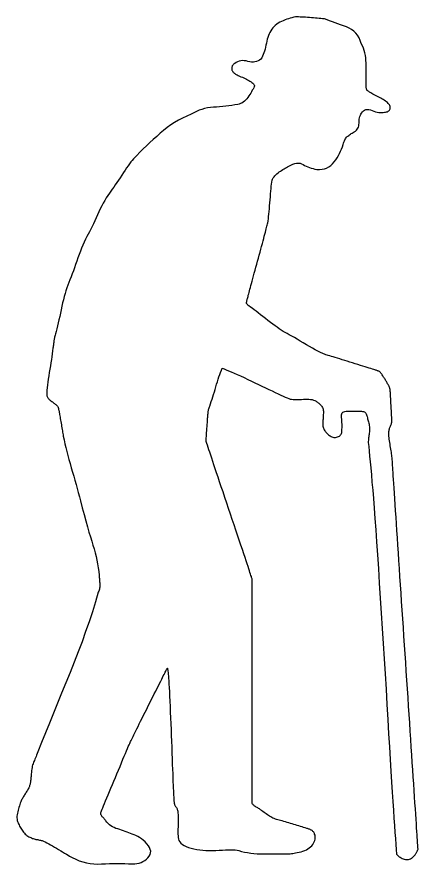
# Model space of a CAD drawing. Extents: x -1939 to 1679, y -719 to 928.
# Drawn here: x -94 to 679, y -707 to 928 of the extents above; entities that cross this region are included whole.
import ezdxf

# ---------------------------------------------------------------- set-up
doc = ezdxf.new("R2010")
doc.units = 0
doc.header["$LTSCALE"] = 20
doc.layers.add('_____1', color=7, linetype='CONTINUOUS')

msp = doc.modelspace()

# ---------------------------------------------------------------- linework, layer by layer
at = {"layer": '_____1', "color": 0, "linetype": 'CONTINUOUS', "flags": 128}
msp.add_lwpolyline([(497.9, 923.9), (494.8, 924.2), (491.6, 924.5), (488.3, 924.8), (484.8, 925.1), (481.3, 925.4), (477.6, 925.8), (473.9, 926.1), (470, 926.3), (466.1, 926.6), (462.3, 926.9), (458.7, 927.1), (455.3, 927.3), (451.9, 927.4), (448.7, 927.5), (445.6, 927.6), (442.7, 927.6), (442.7, 927.6), (442.7, 927.6), (439.3, 926.9), (436, 926.2), (432.7, 925.3), (429.3, 924.2), (426, 923.1), (422.6, 921.8), (419.3, 920.4), (415.9, 918.9), (412.6, 917.2), (409.5, 915.4), (406.6, 913.4), (403.9, 911.2), (401.4, 908.9), (399.1, 906.4), (396.9, 903.7), (395, 900.8), (395, 900.8), (395, 900.8), (393.5, 897.9), (392, 894.8), (390.7, 891.6), (389.5, 888.2), (388.4, 884.7), (387.5, 881), (386.6, 877.2), (385.9, 873.2), (385.1, 869.3), (384.2, 865.5), (383.2, 861.8), (382, 858.4), (380.7, 855.1), (379.2, 851.9), (377.6, 848.9), (375.9, 846.1), (375.9, 846.1), (375.9, 846.1), (373.3, 844.2), (370.6, 842.7), (367.7, 841.6), (364.7, 840.9), (361.6, 840.5), (358.2, 840.6), (354.8, 841), (351.2, 841.9), (347.6, 842.7), (344.1, 843.2), (340.7, 843.3), (337.5, 843), (334.3, 842.3), (331.3, 841.2), (328.4, 839.8), (325.6, 837.9), (325.6, 837.9), (325.6, 837.9), (324.4, 837.1), (323.4, 836.2), (322.4, 835.2), (321.7, 834.1), (321, 833), (320.5, 831.8), (320.2, 830.5), (320, 829.1), (320, 827.8), (320.1, 826.5), (320.3, 825.2), (320.8, 824.1), (321.3, 822.9), (322.1, 821.9), (323, 820.9), (324, 820), (324, 820), (324, 820), (324.8, 819.2), (325.8, 818.4), (327.1, 817.5), (328.6, 816.6), (330.5, 815.6), (332.6, 814.6), (335, 813.5), (337.7, 812.3), (340.4, 811.1), (343.1, 809.9), (345.7, 808.6), (348.1, 807.4), (350.5, 806.1), (352.8, 804.8), (355, 803.5), (357.1, 802.1), (358.9, 800.8), (360.5, 799.6), (361.8, 798.3), (362.7, 797.2), (363.3, 796.1), (363.7, 795), (363.7, 794), (363.4, 793.1), (363.4, 793.1), (363.4, 793.1), (362.2, 790.8), (361, 788.4), (359.6, 786), (358, 783.4), (356.4, 780.8), (354.6, 778.1), (352.8, 775.2), (350.8, 772.4), (348.7, 769.6), (346.5, 767.1), (344.2, 764.9), (341.8, 763.1), (339.4, 761.5), (336.8, 760.3), (334.2, 759.4), (331.4, 758.8), (331.4, 758.8), (331.4, 758.8), (325.7, 757.8), (319.9, 756.9), (314.1, 756.1), (308.3, 755.4), (302.5, 754.8), (296.6, 754.2), (290.8, 753.7), (284.9, 753.4), (279, 752.9), (273.3, 752), (267.7, 750.8), (262.3, 749.3), (256.9, 747.4), (251.7, 745.2), (246.6, 742.6), (241.6, 739.7), (241.6, 739.7), (241.6, 739.7), (233.3, 736.3), (225.3, 732.5), (217.5, 728.4), (209.9, 723.9), (202.5, 719.2), (195.4, 714.2), (188.5, 708.8), (181.8, 703.1), (175.3, 697.2), (168.8, 691.3), (162.3, 685.2), (155.9, 679.1), (149.5, 672.9), (143.1, 666.6), (136.8, 660.2), (130.5, 653.7), (130.5, 653.7), (130.5, 653.7), (128, 650.9), (125.5, 647.8), (122.9, 644.3), (120.1, 640.6), (117.2, 636.5), (114.3, 632.2), (111.2, 627.5), (108, 622.5), (104.7, 617.4), (101.6, 612.6), (98.5, 607.9), (95.5, 603.5), (92.6, 599.2), (89.7, 595.1), (86.9, 591.3), (84.2, 587.6), (84.2, 587.6), (84.2, 587.6), (81.2, 583), (78.2, 578.3), (75.3, 573.3), (72.4, 568.2), (69.5, 562.8), (66.7, 557.3), (64, 551.6), (61.2, 545.7), (58.5, 539.7), (55.9, 534), (53.3, 528.5), (50.7, 523.2), (48.1, 518.1), (45.6, 513.2), (43.1, 508.5), (40.6, 504), (40.6, 504), (40.6, 504), (38.1, 498.6), (35.5, 493.1), (33, 487.4), (30.6, 481.6), (28.2, 475.6), (25.8, 469.4), (23.5, 463), (21.3, 456.5), (19.1, 450), (16.9, 443.7), (14.7, 437.6), (12.5, 431.7), (10.3, 426), (8.2, 420.4), (6.1, 415), (4, 409.9), (4, 409.9), (4, 409.9), (2.2, 404.7), (0.5, 399.4), (-1.2, 393.8), (-2.8, 388), (-4.3, 382), (-5.9, 375.7), (-7.4, 369.2), (-8.8, 362.5), (-10.2, 355.7), (-11.6, 349.3), (-13, 343.1), (-14.4, 337.1), (-15.8, 331.5), (-17.1, 326), (-18.4, 320.9), (-19.8, 316), (-19.8, 316), (-19.8, 316), (-20.4, 313.7), (-21, 311.7), (-21.4, 309.7), (-21.9, 307.9), (-22.2, 306.2), (-22.5, 304.6), (-22.7, 303.2), (-22.9, 301.9), (-23, 300.6), (-23.2, 299.2), (-23.3, 297.7), (-23.6, 296.1), (-23.8, 294.3), (-24.1, 292.5), (-24.4, 290.5), (-24.8, 288.4), (-24.8, 288.4), (-24.8, 288.4), (-25.4, 283.1), (-26, 277.7), (-26.8, 272), (-27.6, 266.3), (-28.5, 260.3), (-29.5, 254.2), (-30.5, 247.9), (-31.7, 241.4), (-32.8, 235), (-33.8, 228.8), (-34.6, 223), (-35.3, 217.4), (-35.8, 212.2), (-36.2, 207.2), (-36.5, 202.5), (-36.6, 198.1), (-36.6, 198.1), (-36.6, 198.1), (-36.2, 196.7), (-35.8, 195.3), (-35.1, 194), (-34.3, 192.7), (-33.4, 191.4), (-32.3, 190.2), (-31.1, 189), (-29.8, 187.9), (-28.4, 186.8), (-27, 185.7), (-25.6, 184.7), (-24.3, 183.6), (-22.9, 182.6), (-21.7, 181.6), (-20.4, 180.6), (-19.2, 179.7), (-19.2, 179.7), (-19.2, 179.7), (-18.2, 178.9), (-17.3, 178.1), (-16.5, 177.2), (-15.8, 176.4), (-15.2, 175.4), (-14.8, 174.5), (-14.4, 173.5), (-14.1, 172.4), (-13.8, 171.3), (-13.6, 170.3), (-13.3, 169.1), (-13.1, 168), (-12.9, 166.8), (-12.6, 165.7), (-12.4, 164.5), (-12.2, 163.2), (-12.2, 163.2), (-12.2, 163.2), (-11.8, 160.7), (-11.3, 158), (-10.9, 155.3), (-10.4, 152.5), (-9.9, 149.7), (-9.5, 146.8), (-9, 143.8), (-8.4, 140.7), (-7.9, 137.7), (-7.4, 134.7), (-6.9, 131.8), (-6.5, 129), (-6, 126.2), (-5.6, 123.6), (-5.1, 121), (-4.7, 118.5), (-4.7, 118.5), (-4.7, 118.5), (-3.2, 111.3), (-1.5, 104), (0.2, 96.6), (2.1, 89.1), (4.1, 81.4), (6.2, 73.6), (8.4, 65.7), (10.8, 57.6), (13.2, 49.5), (15.5, 41.5), (17.8, 33.5), (20, 25.5), (22.2, 17.6), (24.3, 9.7), (26.4, 1.9), (28.4, -5.9), (28.4, -5.9), (28.4, -5.9), (32, -19.8), (35.5, -32.7), (38.7, -44.8), (41.8, -56), (44.7, -66.3), (47.5, -75.7), (50.1, -84.2), (52.5, -91.8), (54.7, -99), (56.7, -106.2), (58.5, -113.5), (60, -120.7), (61.4, -127.9), (62.6, -135.2), (63.5, -142.5), (64.2, -149.8), (64.2, -149.8), (64.2, -149.8), (64.5, -152), (64.7, -154.2), (64.8, -156.3), (65, -158.4), (65.2, -160.5), (65.4, -162.6), (65.5, -164.6), (65.7, -166.6), (65.7, -168.6), (65.7, -170.6), (65.5, -172.6), (65.2, -174.6), (64.8, -176.6), (64.3, -178.6), (63.6, -180.6), (62.8, -182.6), (62.8, -182.6), (62.8, -182.6), (57.2, -201.3), (51.3, -220.2), (45, -239.3), (38.4, -258.5), (31.4, -278), (24, -297.6), (16.3, -317.4), (8.3, -337.4), (0.1, -357.4), (-7.9, -377.1), (-15.8, -396.7), (-23.7, -415.9), (-31.4, -435), (-38.9, -453.8), (-46.4, -472.3), (-53.7, -490.7), (-53.7, -490.7), (-53.7, -490.7), (-54.9, -493.8), (-56.1, -496.8), (-57.2, -499.6), (-58.3, -502.2), (-59.3, -504.7), (-60.3, -507.1), (-61.2, -509.3), (-62.1, -511.3), (-63, -513.4), (-63.7, -515.7), (-64.4, -518.1), (-64.9, -520.8), (-65.4, -523.6), (-65.8, -526.7), (-66.1, -529.9), (-66.3, -533.3), (-66.3, -533.3), (-66.3, -533.3), (-66.5, -534.9), (-66.7, -536.5), (-66.9, -538.1), (-67, -539.7), (-67.2, -541.3), (-67.3, -543), (-67.5, -544.6), (-67.6, -546.3), (-67.8, -547.9), (-68, -549.6), (-68.3, -551.2), (-68.7, -552.7), (-69.1, -554.2), (-69.5, -555.7), (-70, -557.2), (-70.6, -558.6), (-70.6, -558.6), (-70.6, -558.6), (-71.4, -560.2), (-72.2, -561.8), (-73, -563.4), (-73.9, -565), (-74.9, -566.6), (-75.9, -568.3), (-76.9, -569.9), (-78.1, -571.6), (-79.2, -573.3), (-80.3, -575), (-81.3, -576.6), (-82.3, -578.3), (-83.2, -579.9), (-84.1, -581.5), (-85, -583.1), (-85.8, -584.7), (-85.8, -584.7), (-85.8, -584.7), (-86.7, -587.1), (-87.5, -589.6), (-88.4, -592.2), (-89.2, -594.9), (-90.1, -597.6), (-90.9, -600.4), (-91.7, -603.3), (-92.5, -606.2), (-93.2, -609.1), (-93.7, -612), (-93.9, -614.8), (-94, -617.5), (-93.8, -620.1), (-93.4, -622.7), (-92.8, -625.2), (-91.9, -627.6), (-91.9, -627.6), (-91.9, -627.6), (-91, -629.6), (-90, -631.6), (-88.9, -633.6), (-87.8, -635.5), (-86.6, -637.5), (-85.3, -639.5), (-84, -641.5), (-82.6, -643.6), (-81.2, -645.5), (-79.7, -647.3), (-78.1, -649), (-76.4, -650.5), (-74.7, -651.9), (-72.9, -653.1), (-71.1, -654.2), (-69.2, -655.2), (-69.2, -655.2), (-69.2, -655.2), (-67.5, -656), (-65.9, -656.7), (-64.2, -657.4), (-62.5, -658), (-60.9, -658.5), (-59.1, -659), (-57.4, -659.3), (-55.7, -659.6), (-54, -659.9), (-52.3, -660.2), (-50.6, -660.6), (-48.9, -660.9), (-47.3, -661.3), (-45.7, -661.7), (-44.1, -662.2), (-42.5, -662.6), (-42.5, -662.6), (-42.5, -662.6), (-39.4, -664.3), (-36.2, -666), (-32.8, -667.9), (-29.3, -669.9), (-25.6, -672), (-21.8, -674.2), (-17.9, -676.5), (-13.8, -679), (-9.7, -681.4), (-5.9, -683.7), (-2.2, -685.8), (1.2, -687.9), (4.4, -689.7), (7.3, -691.5), (10.1, -693.1), (12.6, -694.5), (12.6, -694.5), (12.6, -694.5), (19.3, -697.7), (26, -700.5), (32.9, -702.8), (39.9, -704.6), (47.1, -705.9), (54.3, -706.7), (61.7, -707), (69.2, -706.8), (76.7, -706.5), (84.2, -706.2), (91.7, -706.1), (99.1, -706), (106.5, -706), (113.8, -706.1), (121.1, -706.3), (128.4, -706.6), (128.4, -706.6), (128.4, -706.6), (132.9, -706.5), (137.3, -706), (141.4, -705.2), (145.3, -703.9), (148.9, -702.3), (152.3, -700.2), (155.5, -697.8), (158.5, -695), (161, -691.9), (162.7, -688.8), (163.6, -685.5), (163.7, -682.2), (163, -678.7), (161.6, -675.2), (159.3, -671.6), (156.3, -667.9), (152.9, -664.3), (149.4, -661.1), (146, -658.2), (142.4, -655.7), (138.9, -653.6), (135.3, -651.8), (131.6, -650.4), (128, -649.4), (128, -649.4), (128, -649.4), (124.8, -647.9), (121.5, -646.6), (118.2, -645.2), (114.8, -644), (111.3, -642.7), (107.7, -641.5), (104, -640.4), (100.3, -639.3), (96.7, -638.1), (93.2, -636.7), (90, -635.1), (87, -633.3), (84.3, -631.2), (81.8, -628.9), (79.5, -626.4), (77.4, -623.7), (77.4, -623.7), (77.4, -623.7), (76.7, -622.7), (75.9, -621.8), (75.1, -620.8), (74.3, -619.7), (73.4, -618.7), (72.5, -617.7), (71.5, -616.6), (70.5, -615.6), (69.6, -614.5), (68.8, -613.4), (68.2, -612.2), (67.8, -611.1), (67.6, -609.9), (67.6, -608.7), (67.7, -607.5), (68, -606.3), (68, -606.3), (68, -606.3), (68.9, -604.1), (70, -601.4), (71.4, -598.2), (73, -594.4), (74.8, -590), (76.8, -585), (79.2, -579.4), (81.7, -573.3), (84.4, -566.9), (87.1, -560.3), (89.9, -553.6), (92.8, -546.8), (95.7, -539.9), (98.6, -532.9), (101.6, -525.7), (104.6, -518.5), (107.6, -511.4), (110.3, -504.9), (112.8, -498.9), (115.1, -493.4), (117.2, -488.4), (119, -484), (120.6, -480.1), (122, -476.8), (122, -476.8), (122, -476.8), (122.6, -475.6), (123.3, -474.2), (124, -472.5), (125, -470.6), (126, -468.5), (127.1, -466.1), (128.4, -463.5), (129.8, -460.7), (131.3, -457.5), (133, -454), (134.9, -450.2), (137, -446), (139.3, -441.4), (141.8, -436.4), (144.4, -431.1), (147.3, -425.4), (150.2, -419.5), (153.2, -413.7), (156.1, -407.8), (159, -402), (162, -396.2), (164.9, -390.3), (167.8, -384.5), (170.7, -378.7), (173.6, -373.1), (176.2, -367.8), (178.7, -362.9), (180.9, -358.4), (183, -354.3), (184.9, -350.5), (186.6, -347.1), (188.1, -344.1), (189.5, -341.4), (190.7, -338.9), (191.8, -336.7), (192.9, -334.7), (193.7, -332.9), (194.5, -331.3), (195.2, -330), (195.7, -328.9), (195.7, -328.9), (195.7, -328.9), (195.9, -329.2), (196.1, -329.9), (196.4, -331.1), (196.7, -332.8), (196.9, -334.9), (197.2, -337.5), (197.5, -340.7), (197.9, -344.2), (198.2, -348.5), (198.6, -353.6), (199, -359.7), (199.3, -366.6), (199.8, -374.4), (200.2, -383.1), (200.6, -392.7), (201.1, -403.1), (201.5, -414.1), (202, -425.1), (202.4, -436.2), (202.9, -447.4), (203.3, -458.7), (203.8, -470.1), (204.2, -481.5), (204.6, -493), (205, -504.2), (205.4, -514.6), (205.8, -524.2), (206.1, -533), (206.4, -541.1), (206.7, -548.3), (207, -554.8), (207.2, -560.5), (207.5, -565.6), (207.7, -570.1), (207.9, -574.2), (208.1, -577.7), (208.2, -580.8), (208.4, -583.4), (208.5, -585.4), (208.7, -587), (208.7, -587), (208.7, -587), (208.8, -588.5), (209.1, -589.8), (209.4, -591.2), (209.8, -592.4), (210.3, -593.6), (210.9, -594.7), (211.6, -595.8), (212.4, -596.8), (213.2, -597.8), (213.9, -599), (214.5, -600.3), (215, -601.7), (215.4, -603.2), (215.8, -604.8), (216.1, -606.6), (216.3, -608.5), (216.3, -608.5), (216.3, -608.5), (216.5, -611.6), (216.7, -614.8), (216.8, -618), (216.9, -621.4), (216.8, -624.8), (216.8, -628.3), (216.6, -631.9), (216.4, -635.6), (216.2, -639.2), (216.1, -642.8), (216.2, -646.2), (216.3, -649.5), (216.5, -652.7), (216.8, -655.8), (217.3, -658.8), (217.8, -661.7), (217.8, -661.7), (217.8, -661.7), (219.7, -664.4), (222.1, -667), (225, -669.4), (228.4, -671.5), (232.3, -673.4), (236.6, -675.1), (241.5, -676.6), (246.9, -677.9), (252.6, -678.9), (258.3, -679.8), (264.3, -680.4), (270.3, -680.8), (276.4, -681), (282.7, -681), (289, -680.8), (295.5, -680.4), (301.8, -679.9), (307.7, -679.6), (313.1, -679.5), (318.1, -679.4), (322.5, -679.6), (326.6, -679.8), (330.2, -680.3), (333.3, -680.8), (333.3, -680.8), (333.3, -680.8), (338.9, -682.5), (344.6, -683.9), (350.4, -685), (356.5, -686), (362.7, -686.7), (369, -687.1), (375.5, -687.4), (382.2, -687.4), (388.8, -687.3), (395.3, -687.2), (401.7, -687.2), (407.8, -687.1), (413.8, -687.1), (419.7, -687.2), (425.4, -687.2), (430.9, -687.3), (430.9, -687.3), (430.9, -687.3), (432.8, -687.2), (435, -686.9), (437.4, -686.6), (440.1, -686.1), (443.1, -685.6), (446.3, -684.9), (449.7, -684.1), (453.4, -683.3), (457.1, -682.3), (460.6, -681), (463.8, -679.6), (466.7, -677.9), (469.4, -676), (471.9, -673.9), (474.1, -671.6), (476, -669.1), (477.6, -666.5), (479, -663.9), (479.9, -661.3), (480.6, -658.8), (480.8, -656.3), (480.8, -653.9), (480.4, -651.5), (479.7, -649.1), (479.7, -649.1), (479.7, -649.1), (479.2, -647.8), (478.6, -646.7), (477.9, -645.7), (477.2, -644.7), (476.5, -643.9), (475.7, -643.1), (474.8, -642.5), (473.9, -641.9), (473, -641.4), (471.9, -640.9), (470.8, -640.4), (469.7, -639.9), (468.5, -639.5), (467.2, -639), (465.8, -638.5), (464.4, -638.1), (464.4, -638.1), (464.4, -638.1), (461.4, -637.1), (458.4, -636.2), (455.4, -635.3), (452.3, -634.4), (449.1, -633.4), (445.9, -632.5), (442.7, -631.5), (439.4, -630.6), (436.1, -629.6), (432.9, -628.7), (429.7, -627.7), (426.5, -626.8), (423.4, -625.8), (420.3, -624.9), (417.2, -623.9), (414.2, -623), (414.2, -623), (414.2, -623), (411.6, -622.5), (409, -621.8), (406.5, -621), (404.1, -620.2), (401.7, -619.2), (399.4, -618.2), (397.2, -617), (395.1, -615.8), (392.9, -614.5), (390.8, -613.1), (388.6, -611.7), (386.4, -610.3), (384.3, -608.8), (382.1, -607.2), (379.8, -605.7), (377.6, -604.1), (377.6, -604.1), (377.6, -604.1), (376.6, -603.2), (375.5, -602.3), (374.3, -601.4), (373.1, -600.5), (371.7, -599.6), (370.2, -598.7), (368.7, -597.8), (367.1, -596.9), (365.5, -596), (364.1, -595.1), (362.9, -594.1), (361.8, -593.2), (360.9, -592.2), (360.1, -591.2), (359.6, -590.1), (359.1, -589.1), (359.1, -589.1), (359.1, -589.1), (359.1, -587.1), (359.1, -584.5), (359.1, -581.3), (359.1, -577.5), (359.1, -573.1), (359.1, -568), (359.1, -562.3), (359.1, -555.9), (359.1, -548.7), (359.1, -540.3), (359.1, -530.8), (359.1, -520.2), (359.1, -508.4), (359.1, -495.5), (359.1, -481.4), (359.1, -466.2), (359.1, -450.4), (359.1, -434.3), (359.1, -417.9), (359.2, -401.4), (359.2, -384.6), (359.2, -367.6), (359.2, -350.4), (359.2, -333), (359.2, -315.8), (359.2, -299.6), (359.2, -284.2), (359.2, -269.6), (359.2, -255.9), (359.2, -243.1), (359.2, -231.2), (359.2, -220.1), (359.1, -209.7), (359.1, -200.1), (359.1, -191.1), (359.1, -182.8), (359.1, -175.2), (359.1, -168.3), (359.1, -162.1), (359, -156.6), (359, -156.6), (359, -156.6), (358.7, -155.5), (358.3, -154.1), (357.7, -152.3), (357, -150.1), (356.1, -147.5), (355.1, -144.5), (354, -141.1), (352.7, -137.3), (351.3, -132.9), (349.6, -127.8), (347.7, -122), (345.5, -115.5), (343.1, -108.3), (340.4, -100.3), (337.5, -91.6), (334.4, -82.2), (331.1, -72.4), (327.7, -62.4), (324.3, -52.2), (320.9, -42), (317.4, -31.6), (313.9, -21), (310.3, -10.3), (306.7, 0.5), (303.1, 11.1), (299.8, 21.1), (296.6, 30.7), (293.6, 39.6), (290.8, 48), (288.2, 55.9), (285.7, 63.2), (283.5, 70), (281.4, 76.2), (279.5, 82.1), (277.7, 87.5), (276.1, 92.5), (274.6, 97), (273.2, 101.1), (272, 104.8), (270.9, 108.1), (270.9, 108.1), (270.9, 108.1), (270.9, 110.5), (270.9, 113), (270.9, 115.5), (271, 118), (271.1, 120.6), (271.3, 123.3), (271.5, 125.9), (271.8, 128.7), (272, 131.4), (272.2, 134.1), (272.4, 136.8), (272.6, 139.4), (272.8, 142), (273, 144.6), (273.1, 147.2), (273.2, 149.7), (273.2, 149.7), (273.2, 149.7), (273.4, 151.7), (273.5, 153.6), (273.6, 155.4), (273.8, 157.2), (273.9, 158.9), (274, 160.5), (274.2, 162.1), (274.3, 163.6), (274.5, 165.1), (274.7, 166.6), (275, 168.2), (275.4, 169.8), (275.9, 171.5), (276.4, 173.2), (277, 175), (277.6, 176.8), (277.6, 176.8), (277.6, 176.8), (279.1, 181.1), (280.5, 185.4), (282, 189.9), (283.5, 194.5), (284.9, 199.2), (286.4, 204), (287.8, 208.9), (289.3, 213.9), (290.7, 218.9), (292.2, 223.8), (293.7, 228.5), (295.3, 233), (296.8, 237.4), (298.4, 241.7), (300, 245.8), (301.7, 249.7), (301.7, 249.7), (301.7, 249.7), (305.3, 248.4), (309.3, 246.8), (313.9, 245), (318.9, 242.8), (324.4, 240.4), (330.4, 237.8), (336.8, 234.8), (343.7, 231.6), (350.8, 228.3), (357.8, 225), (364.7, 221.7), (371.5, 218.5), (378.2, 215.3), (384.8, 212.1), (391.3, 209), (397.7, 205.9), (403.8, 202.9), (409.4, 200.3), (414.5, 197.9), (419.1, 195.8), (423.2, 194), (426.7, 192.5), (429.8, 191.2), (432.3, 190.2), (432.3, 190.2), (432.3, 190.2), (435.1, 189.8), (438.1, 189.5), (441.1, 189.3), (444.3, 189.2), (447.6, 189.2), (451, 189.4), (454.5, 189.6), (458.2, 189.9), (461.8, 190.2), (465.3, 190.2), (468.6, 190.1), (471.7, 189.7), (474.6, 189.1), (477.4, 188.3), (480, 187.3), (482.4, 186), (482.4, 186), (482.4, 186), (483.8, 185.2), (485.2, 184.3), (486.6, 183.3), (487.9, 182.3), (489.2, 181.2), (490.4, 179.9), (491.6, 178.7), (492.7, 177.3), (493.7, 175.9), (494.6, 174.3), (495.3, 172.6), (495.9, 170.9), (496.3, 169), (496.5, 167.1), (496.6, 165), (496.5, 162.8), (496.4, 160.6), (496.2, 158.3), (496.1, 156.1), (495.9, 153.8), (495.8, 151.6), (495.6, 149.3), (495.5, 147), (495.3, 144.7), (495.3, 142.5), (495.3, 140.3), (495.6, 138.2), (496, 136.2), (496.5, 134.3), (497.3, 132.5), (498.1, 130.8), (499.2, 129.2), (500.3, 127.7), (501.5, 126.2), (502.7, 124.9), (504, 123.6), (505.3, 122.4), (506.7, 121.2), (508.1, 120.2), (509.6, 119.2), (509.6, 119.2), (509.6, 119.2), (511.3, 118.1), (513, 117.3), (514.7, 116.7), (516.5, 116.3), (518.3, 116.1), (520.1, 116.2), (522, 116.5), (523.9, 117.1), (525.7, 117.8), (527.3, 118.7), (528.6, 119.8), (529.8, 121.1), (530.7, 122.5), (531.4, 124.1), (531.9, 125.9), (532.2, 127.9), (532.2, 127.9), (532.2, 127.9), (532.4, 131.6), (532.5, 135.2), (532.5, 138.6), (532.5, 142), (532.4, 145.3), (532.2, 148.5), (531.9, 151.6), (531.5, 154.6), (531.3, 157.4), (531.5, 159.8), (532, 161.9), (532.9, 163.6), (534.2, 164.9), (535.9, 165.9), (537.9, 166.5), (540.3, 166.8), (543, 166.8), (545.9, 166.9), (549, 166.9), (552.3, 166.9), (555.8, 166.8), (559.5, 166.8), (563.5, 166.7), (567.6, 166.6), (567.6, 166.6), (567.6, 166.6), (570, 166.7), (572.1, 166.5), (574, 166.1), (575.7, 165.4), (577.1, 164.5), (578.2, 163.3), (579.1, 161.8), (579.7, 160.1), (580.2, 158.2), (580.8, 156.3), (581.3, 154.3), (581.8, 152.3), (582.3, 150.3), (582.8, 148.2), (583.3, 146.1), (583.8, 143.9), (583.8, 143.9), (583.8, 143.9), (584.5, 141.5), (585, 139.1), (585.3, 136.7), (585.6, 134.3), (585.6, 131.9), (585.6, 129.4), (585.3, 127), (585, 124.6), (584.6, 122.2), (584.2, 119.9), (583.9, 117.5), (583.6, 115.2), (583.4, 112.9), (583.2, 110.7), (583, 108.4), (582.9, 106.2), (582.9, 106.2), (582.9, 106.2), (583.8, 98.6), (584.7, 89.9), (585.7, 80.2), (586.7, 69.3), (587.8, 57.3), (589, 44.2), (590.2, 30), (591.5, 14.7), (592.9, -1.9), (594.3, -20.3), (595.8, -40.2), (597.4, -61.8), (599, -85.1), (600.7, -110), (602.5, -136.6), (604.3, -164.8), (606.2, -193.8), (608.1, -223), (609.9, -252.2), (611.7, -281.5), (613.6, -310.8), (615.4, -340.2), (617.2, -369.7), (618.9, -399.3), (620.7, -428.1), (622.3, -455.4), (623.9, -481.1), (625.4, -505.3), (626.8, -527.9), (628.1, -548.9), (629.3, -568.4), (630.5, -586.3), (631.6, -602.9), (632.6, -618.3), (633.5, -632.7), (634.4, -645.9), (635.2, -658), (636, -669), (636.7, -678.8), (637.4, -687.6), (637.4, -687.6), (637.4, -687.6), (638.5, -689), (639.8, -690.4), (641.2, -691.7), (642.8, -692.9), (644.5, -694), (646.3, -695.1), (648.3, -696), (650.3, -696.9), (652.5, -697.6), (654.5, -698.1), (656.6, -698.3), (658.6, -698.3), (660.5, -698), (662.5, -697.5), (664.3, -696.8), (666.2, -695.7), (666.2, -695.7), (666.2, -695.7), (667.6, -694.7), (668.9, -693.6), (670.1, -692.5), (671.2, -691.4), (672.3, -690.2), (673.2, -689.1), (674.1, -688), (674.8, -686.8), (675.5, -685.7), (676.1, -684.5), (676.7, -683.4), (677.3, -682.4), (677.8, -681.3), (678.2, -680.3), (678.6, -679.3), (678.9, -678.3), (678.9, -678.3), (678.9, -678.3), (678.9, -677.4), (678.8, -676.1), (678.7, -674.4), (678.5, -672.3), (678.4, -669.8), (678.2, -666.9), (678, -663.7), (677.7, -660), (677.4, -655.6), (677.1, -650.4), (676.7, -644.3), (676.2, -637.3), (675.7, -629.3), (675.1, -620.5), (674.5, -610.8), (673.8, -600.2), (673, -588.9), (672.2, -577.1), (671.4, -564.9), (670.6, -552.1), (669.7, -538.9), (668.8, -525.1), (667.9, -510.9), (666.9, -496.2), (665.9, -481.2), (664.9, -465.9), (663.9, -450.3), (662.8, -434.5), (661.7, -418.5), (660.7, -402.2), (659.6, -385.7), (658.5, -368.9), (657.4, -352), (656.2, -335.1), (655.1, -318.2), (654, -301.3), (652.9, -284.4), (651.8, -267.5), (650.7, -250.6), (649.5, -233.7), (648.4, -216.9), (647.3, -200.4), (646.3, -184.1), (645.2, -168.1), (644.1, -152.2), (643.1, -136.7), (642.1, -121.3), (641.1, -106.3), (640.1, -91.5), (639.2, -77.3), (638.3, -63.5), (637.4, -50.3), (636.6, -37.5), (635.7, -25.2), (635, -13.4), (634.2, -2), (633.5, 8.6), (632.9, 18.4), (632.3, 27.2), (631.8, 35.2), (631.3, 42.3), (630.9, 48.4), (630.5, 53.7), (630.2, 58.1), (630, 61.8), (629.8, 65.1), (629.6, 68.1), (629.4, 70.6), (629.3, 72.7), (629.2, 74.5), (629.1, 75.8), (629, 76.7), (629, 76.7), (629, 76.7), (628.7, 79.3), (628.3, 82), (627.9, 84.8), (627.5, 87.7), (627, 90.6), (626.5, 93.7), (626, 96.9), (625.4, 100.1), (624.9, 103.4), (624.4, 106.6), (623.9, 109.7), (623.5, 112.7), (623.2, 115.7), (622.9, 118.6), (622.6, 121.5), (622.5, 124.2), (622.5, 124.2), (622.5, 124.2), (622.5, 126), (622.7, 127.8), (623, 129.4), (623.3, 131), (623.7, 132.6), (624.2, 134.1), (624.8, 135.5), (625.5, 136.9), (626.1, 138.2), (626.7, 139.6), (627.2, 141), (627.6, 142.5), (628, 144), (628.2, 145.5), (628.3, 147.1), (628.4, 148.7), (628.4, 148.7), (628.4, 148.7), (628.3, 151.9), (628.2, 155.1), (628.1, 158.3), (628, 161.5), (627.8, 164.8), (627.7, 168.1), (627.4, 171.5), (627.2, 174.8), (627, 178.2), (626.8, 181.6), (626.6, 184.9), (626.4, 188.1), (626.2, 191.4), (626, 194.6), (625.9, 197.7), (625.7, 200.8), (625.7, 200.8), (625.7, 200.8), (625.6, 202.1), (625.6, 203.3), (625.5, 204.5), (625.4, 205.6), (625.3, 206.6), (625.2, 207.5), (625.1, 208.4), (625, 209.2), (624.8, 210), (624.6, 210.8), (624.4, 211.6), (624.2, 212.5), (623.9, 213.3), (623.5, 214.1), (623.1, 215), (622.7, 215.9), (622.7, 215.9), (622.7, 215.9), (622, 217.2), (621.2, 218.6), (620.4, 219.9), (619.6, 221.3), (618.8, 222.7), (618, 224.1), (617.1, 225.5), (616.2, 227), (615.3, 228.4), (614.4, 229.9), (613.5, 231.3), (612.6, 232.7), (611.7, 234), (610.8, 235.4), (610, 236.7), (609.1, 238), (609.1, 238), (609.1, 238), (608.3, 239.2), (607.5, 240.3), (606.7, 241.2), (605.9, 242), (605.2, 242.7), (604.4, 243.3), (603.7, 243.8), (603.1, 244.1), (602.3, 244.4), (601.5, 244.7), (600.5, 245), (599.4, 245.4), (598.2, 245.8), (596.9, 246.2), (595.5, 246.7), (593.9, 247.2), (593.9, 247.2), (593.9, 247.2), (591.2, 248.1), (588.2, 249), (584.8, 250.1), (581.1, 251.2), (577, 252.5), (572.6, 253.9), (567.8, 255.3), (562.7, 256.9), (557.5, 258.5), (552.4, 260.1), (547.4, 261.7), (542.4, 263.2), (537.6, 264.7), (532.9, 266.1), (528.2, 267.6), (523.7, 269), (519.4, 270.3), (515.5, 271.5), (512, 272.6), (508.8, 273.6), (506, 274.4), (503.6, 275.2), (501.5, 275.8), (499.8, 276.4), (499.8, 276.4), (499.8, 276.4), (495.5, 278.3), (490.8, 280.4), (486, 282.8), (480.9, 285.5), (475.5, 288.4), (469.8, 291.5), (464, 294.9), (457.8, 298.6), (451.8, 302.2), (446, 305.6), (440.6, 308.8), (435.6, 311.7), (430.9, 314.4), (426.6, 316.8), (422.6, 319), (419, 320.9), (419, 320.9), (419, 320.9), (415.4, 323.3), (411.6, 325.9), (407.6, 328.7), (403.4, 331.7), (399.1, 334.9), (394.5, 338.3), (389.8, 341.9), (384.9, 345.7), (380, 349.5), (375.4, 353.1), (371.1, 356.5), (366.9, 359.7), (363.1, 362.6), (359.5, 365.4), (356.1, 367.9), (353, 370.2), (353, 370.2), (353, 370.2), (351.9, 371.1), (351, 371.9), (350.1, 372.6), (349.5, 373.3), (349, 374), (348.6, 374.5), (348.4, 375), (348.4, 375.5), (348.4, 375.9), (348.5, 376.6), (348.6, 377.3), (348.8, 378.1), (349, 379.1), (349.2, 380.2), (349.5, 381.5), (349.9, 382.8), (349.9, 382.8), (349.9, 382.8), (350.3, 384.4), (350.8, 386.3), (351.3, 388.3), (351.9, 390.6), (352.6, 393.2), (353.3, 395.9), (354.1, 398.9), (355, 402.1), (355.9, 405.6), (357, 409.4), (358.1, 413.5), (359.3, 417.9), (360.6, 422.7), (361.9, 427.8), (363.4, 433.2), (365, 438.9), (366.6, 444.7), (368.1, 450.6), (369.7, 456.4), (371.3, 462.1), (372.8, 467.9), (374.4, 473.6), (375.9, 479.3), (377.4, 484.9), (378.9, 490.4), (380.3, 495.5), (381.5, 500.3), (382.7, 504.7), (383.8, 508.7), (384.7, 512.4), (385.6, 515.7), (386.3, 518.7), (387, 521.4), (387.7, 523.9), (388.2, 526.1), (388.7, 528.2), (389.2, 530), (389.5, 531.6), (389.9, 532.9), (390.1, 534.1), (390.1, 534.1), (390.1, 534.1), (390.5, 538.2), (391, 542.6), (391.4, 547.3), (391.9, 552.3), (392.4, 557.5), (392.8, 562.9), (393.3, 568.6), (393.8, 574.6), (394.3, 580.6), (394.8, 586.2), (395.3, 591.4), (395.7, 596.3), (396.2, 600.9), (396.7, 605.1), (397.1, 609), (397.6, 612.5), (397.6, 612.5), (397.6, 612.5), (398.7, 614.8), (400, 617), (401.5, 619.2), (403.1, 621.2), (405, 623.1), (406.9, 625), (409.1, 626.8), (411.4, 628.5), (413.7, 630.1), (416.1, 631.6), (418.4, 633.1), (420.7, 634.5), (423, 635.9), (425.3, 637.2), (427.5, 638.4), (429.7, 639.6), (429.7, 639.6), (429.7, 639.6), (433.8, 641.9), (437.6, 643.7), (441.4, 644.9), (444.9, 645.6), (448.3, 645.7), (451.5, 645.3), (454.5, 644.3), (457.4, 642.9), (460.3, 641.2), (463.3, 639.6), (466.4, 638.2), (469.7, 637), (473.1, 635.9), (476.6, 634.9), (480.3, 634.1), (484.1, 633.5), (484.1, 633.5), (484.1, 633.5), (489.2, 633.3), (494, 633.7), (498.5, 634.6), (502.8, 636.1), (506.8, 638.1), (510.6, 640.8), (514.1, 643.9), (517.3, 647.7), (520.3, 651.7), (523, 655.8), (525.5, 660), (527.8, 664.1), (529.8, 668.3), (531.6, 672.6), (533.1, 676.9), (534.4, 681.2), (534.4, 681.2), (534.4, 681.2), (535.1, 683.8), (536, 686.2), (536.9, 688.4), (537.9, 690.5), (538.9, 692.3), (540, 693.9), (541.2, 695.4), (542.5, 696.6), (543.8, 697.8), (545.3, 698.9), (546.8, 700.1), (548.5, 701.2), (550.2, 702.4), (552.1, 703.5), (554, 704.6), (556.1, 705.8), (556.1, 705.8), (556.1, 705.8), (558.2, 707.3), (560.1, 709), (561.7, 710.8), (563, 712.9), (563.9, 715), (564.7, 717.4), (565.1, 719.9), (565.2, 722.6), (565.2, 725.3), (565.4, 728), (565.8, 730.5), (566.3, 733), (567, 735.4), (567.8, 737.8), (568.7, 740), (569.9, 742.2), (569.9, 742.2), (569.9, 742.2), (571.7, 744.7), (573.7, 746.6), (575.9, 748), (578.4, 748.9), (581.1, 749.3), (584, 749.1), (587.1, 748.5), (590.5, 747.2), (593.9, 745.9), (597.2, 744.8), (600.3, 744), (603.3, 743.5), (606.2, 743.2), (609, 743.2), (611.7, 743.4), (614.2, 743.9), (614.2, 743.9), (614.2, 743.9), (616.4, 744), (618.4, 744.3), (620.1, 744.8), (621.6, 745.5), (622.8, 746.5), (623.8, 747.6), (624.5, 748.9), (625, 750.4), (625.2, 752), (625.2, 753.6), (624.9, 755.1), (624.4, 756.6), (623.7, 758), (622.7, 759.5), (621.4, 760.8), (619.9, 762.2), (619.9, 762.2), (619.9, 762.2), (618, 763.8), (616, 765.3), (613.9, 766.7), (611.7, 768.1), (609.4, 769.5), (607, 770.9), (604.5, 772.2), (601.9, 773.4), (599.3, 774.7), (596.8, 775.9), (594.4, 777.2), (592, 778.4), (589.8, 779.7), (587.7, 781), (585.7, 782.2), (583.8, 783.5), (583.8, 783.5), (583.8, 783.5), (582.8, 784.3), (581.9, 785), (581.2, 785.8), (580.5, 786.5), (580, 787.3), (579.6, 788.1), (579.4, 788.9), (579.3, 789.8), (579.2, 790.6), (579.1, 791.6), (579.1, 792.7), (579, 793.8), (578.9, 795.1), (578.9, 796.4), (578.9, 797.8), (578.8, 799.4), (578.8, 799.4), (578.8, 799.4), (578.8, 804.4), (578.7, 809.4), (578.7, 814.5), (578.7, 819.4), (578.7, 824.4), (578.7, 829.3), (578.7, 834.2), (578.7, 839), (578.6, 843.8), (578.2, 848.6), (577.5, 853.4), (576.5, 858.1), (575.2, 862.7), (573.6, 867.4), (571.8, 871.9), (569.6, 876.5), (569.6, 876.5), (569.6, 876.5), (567.7, 882.3), (565.3, 887.6), (562.5, 892.3), (559.1, 896.6), (555.3, 900.3), (550.9, 903.5), (546.1, 906.1), (540.8, 908.3), (535.3, 910.2), (529.8, 912.1), (524.5, 914), (519.1, 916), (513.8, 917.9), (508.6, 919.8), (503.5, 921.8), (498.4, 923.7), (498.4, 923.7), (497.9, 923.9), (497.9, 923.9), (497.9, 923.9)], close=True, dxfattribs=at)

doc.saveas('drawing.dxf')
